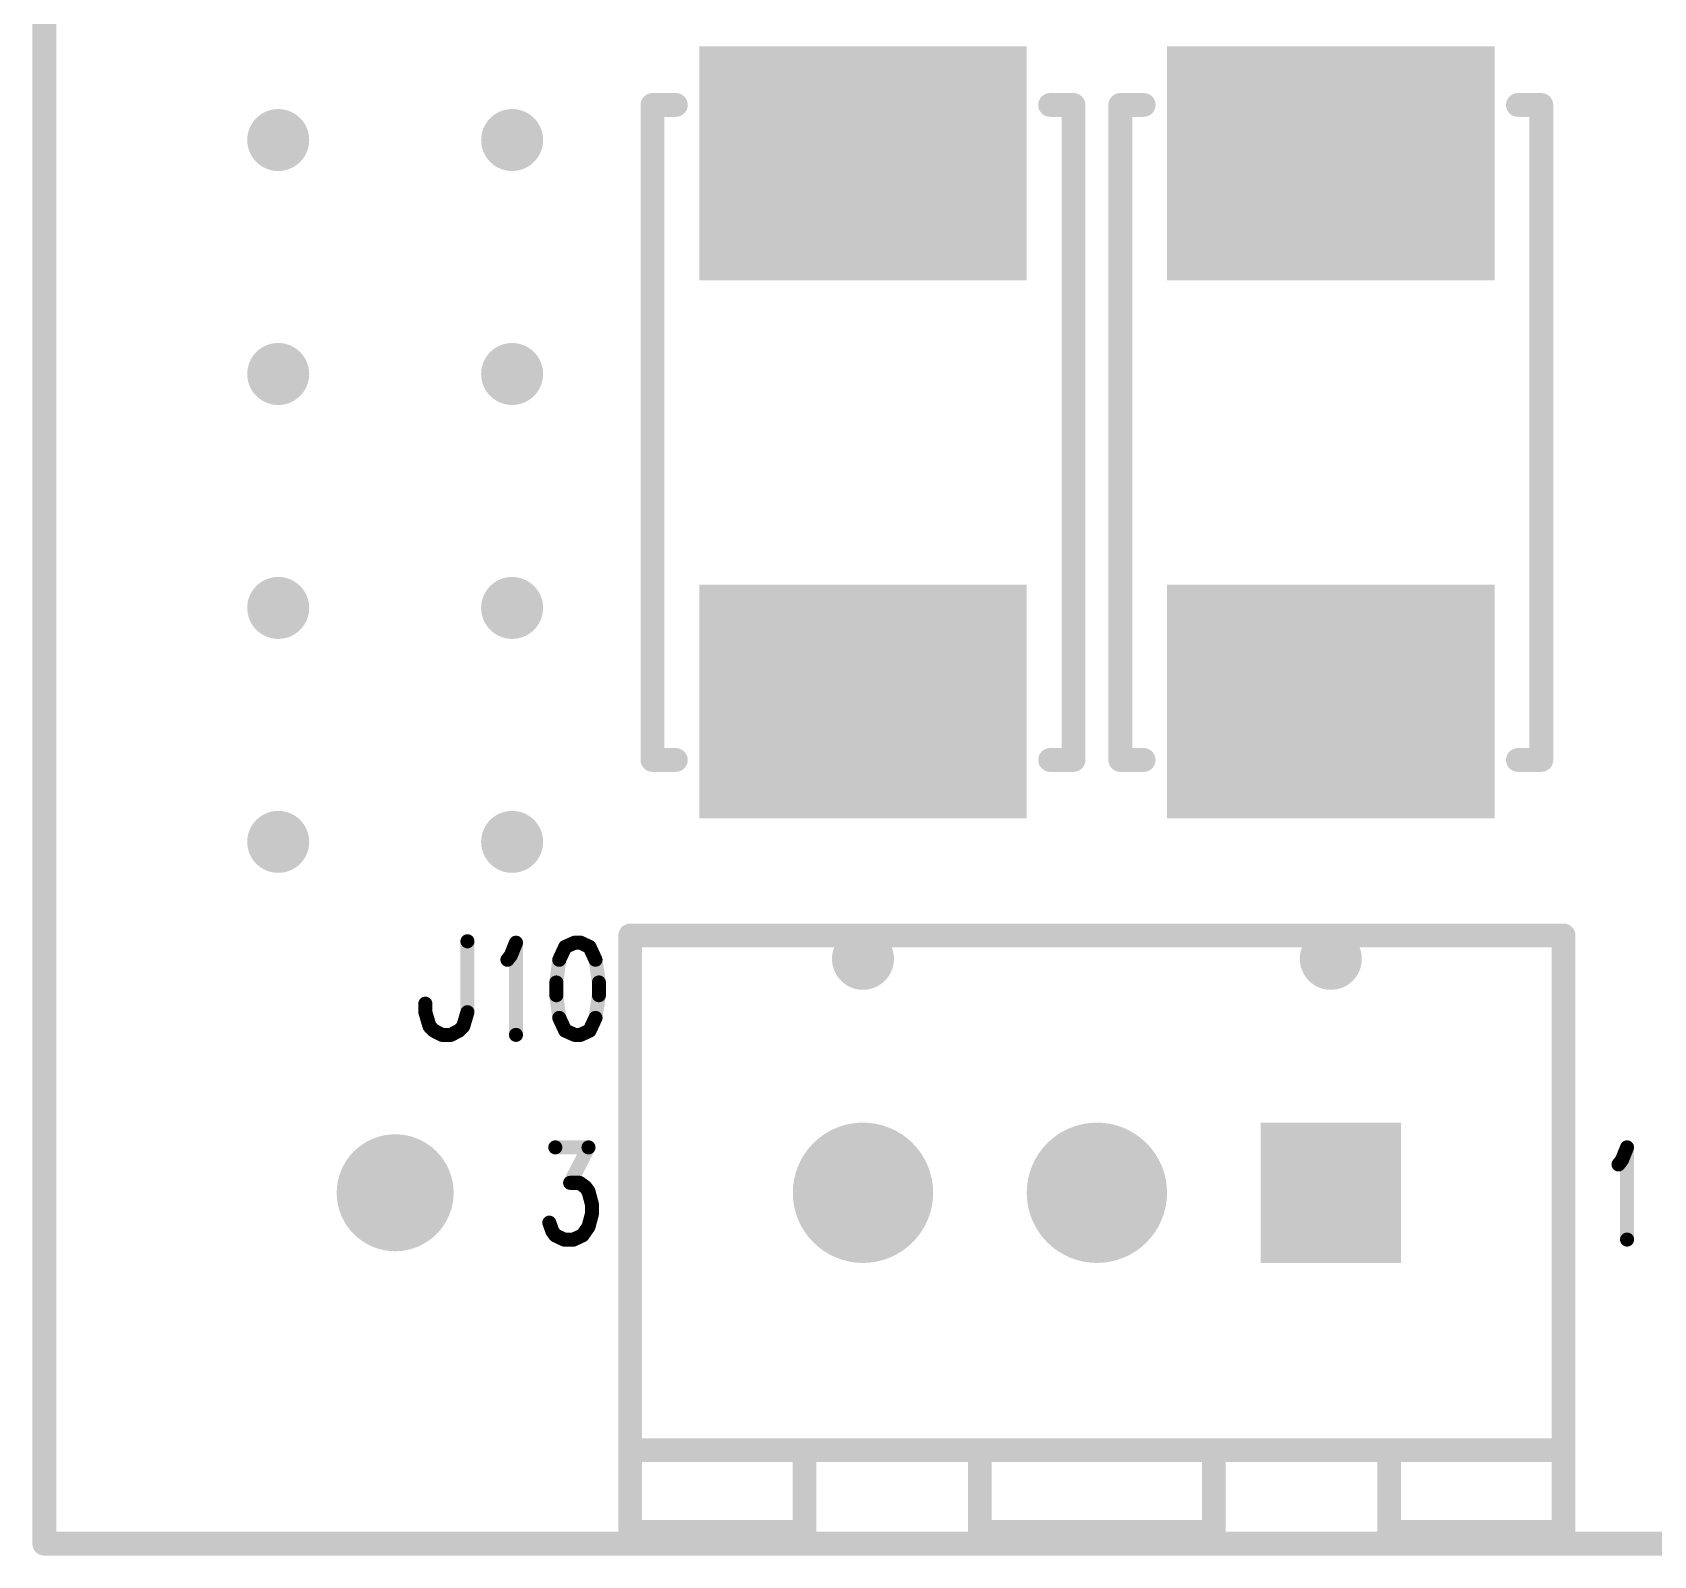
# Model space of a CAD drawing. Extents: x -0.1 to 57.1, y -0.1 to 42.5.
# Drawn here: x -0.1 to 13.76, y -0.1 to 12.92 of the extents above; entities that cross this region are included whole.
import ezdxf

# ---------------------------------------------------------------- set-up
doc = ezdxf.new("R2010")
doc.units = 0
doc.header["$MEASUREMENT"] = 0
doc.layers.get('0').update_dxf_attribs({"linetype": 'CONTINUOUS'})
doc.layers.add('02_ASSY1_GBR', color=7, linetype='CONTINUOUS')

# ---------------------------------------------------------------- blocks, each defined once
blk = doc.blocks.new('ROUND_131')
at = {"const_width": 0.6}
blk.add_lwpolyline([(-0.3, 0, 1), (0.3, 0, 1)], format="xyb", close=True, dxfattribs=at)
blk = doc.blocks.new('SQUARE_132')
blk.add_solid([(0.6, 0.6), (0.6, -0.6), (-0.6, 0.6), (-0.6, -0.6)])
blk = doc.blocks.new('RECTANGLE_137')
blk.add_solid([(1.4, 1), (1.4, -1), (-1.4, 1), (-1.4, -1)])
blk = doc.blocks.new('ROUND_181')
at = {"const_width": 0.5}
blk.add_lwpolyline([(-0.25, 0, 1), (0.25, 0, 1)], format="xyb", close=True, dxfattribs=at)
blk = doc.blocks.new('ROUND_182')
at = {"const_width": 0.265}
blk.add_lwpolyline([(-0.1325, 0, 1), (0.1325, 0, 1)], format="xyb", close=True, dxfattribs=at)
blk = doc.blocks.new('ROUND_1')
at = {"const_width": 0.1016}
blk.add_lwpolyline([(-0.0508, 0, 1), (0.0508, 0, 1)], format="xyb", close=True, dxfattribs=at)
blk = doc.blocks.new('ROUND_4')
at = {"const_width": 0.06}
blk.add_lwpolyline([(-0.03, 0, 1), (0.03, 0, 1)], format="xyb", close=True, dxfattribs=at)

msp = doc.modelspace()

# ---------------------------------------------------------------- linework, layer by layer
at = {"layer": '02_ASSY1_GBR'}
for points, const_width in [([(0, 35), (0, 0)], 0.2032), ([(5.2, 6.7), (5.2, 12.3)], 0.2032), ([(5.2, 12.3), (5.4, 12.3)], 0.2032), ([(8.8, 12.3), (8.6, 12.3)], 0.2032), ([(8.8, 6.7), (8.8, 12.3)], 0.2032), ([(9.2, 6.7), (9.2, 12.3)], 0.2032), ([(9.2, 12.3), (9.4, 12.3)], 0.2032), ([(12.8, 12.3), (12.6, 12.3)], 0.2032), ([(12.8, 6.7), (12.8, 12.3)], 0.2032), ([(5.4, 6.7), (5.2, 6.7)], 0.2032), ([(8.6, 6.7), (8.8, 6.7)], 0.2032), ([(9.4, 6.7), (9.2, 6.7)], 0.2032), ([(12.6, 6.7), (12.8, 6.7)], 0.2032), ([(5.01, 5.2), (5.01, 0.8)], 0.2032), ([(12.99, 5.2), (5.01, 5.2)], 0.2032), ([(12.99, 0.8), (12.99, 5.2)], 0.2032), ([(3.618, 5.15), (3.618, 4.544)], 0.12), ([(3.989, 5.029), (4.033, 5.138)], 0.12), ([(4.033, 5.138), (4.033, 4.35)], 0.12), ([(4.454, 5.102), (4.403, 4.992)], 0.12), ([(4.535, 5.138), (4.454, 5.102)], 0.12), ([(4.585, 5.138), (4.535, 5.138)], 0.12), ([(4.662, 5.102), (4.585, 5.138)], 0.12), ([(4.713, 4.992), (4.662, 5.102)], 0.12), ([(3.96, 4.992), (3.989, 5.029)], 0.12), ([(4.403, 4.992), (4.378, 4.798)], 0.12), ([(4.742, 4.798), (4.713, 4.992)], 0.12), ([(4.378, 4.798), (4.378, 4.689)], 0.12), ([(4.742, 4.689), (4.742, 4.798)], 0.12), ([(4.378, 4.689), (4.403, 4.495)], 0.12), ([(4.713, 4.495), (4.742, 4.689)], 0.12), ([(3.258, 4.544), (3.258, 4.617)], 0.12), ([(3.294, 4.423), (3.258, 4.544)], 0.12), ([(3.618, 4.544), (3.582, 4.423)], 0.12), ([(3.331, 4.386), (3.294, 4.423)], 0.12), ([(3.4, 4.35), (3.331, 4.386)], 0.12), ([(3.546, 4.386), (3.476, 4.35)], 0.12), ([(3.582, 4.423), (3.546, 4.386)], 0.12), ([(4.403, 4.495), (4.454, 4.386)], 0.12), ([(4.454, 4.386), (4.535, 4.35)], 0.12), ([(4.585, 4.35), (4.662, 4.386)], 0.12), ([(4.662, 4.386), (4.713, 4.495)], 0.12), ([(3.476, 4.35), (3.4, 4.35)], 0.12), ([(4.535, 4.35), (4.585, 4.35)], 0.12), ([(4.369, 3.388), (4.653, 3.388)], 0.12), ([(4.653, 3.388), (4.496, 3.085)], 0.12), ([(13.46, 3.242), (13.489, 3.279)], 0.12), ([(13.489, 3.279), (13.533, 3.388)], 0.12), ([(13.533, 3.388), (13.533, 2.6)], 0.12), ([(4.496, 3.085), (4.576, 3.085)], 0.12), ([(4.576, 3.085), (4.627, 3.048)], 0.12), ([(4.627, 3.048), (4.653, 3.012)], 0.12), ([(4.653, 3.012), (4.682, 2.903)], 0.12), ([(4.682, 2.903), (4.682, 2.818)], 0.12), ([(4.343, 2.673), (4.318, 2.745)], 0.12), ([(4.682, 2.818), (4.653, 2.709)], 0.12), ([(4.369, 2.636), (4.343, 2.673)], 0.12), ([(4.445, 2.6), (4.369, 2.636)], 0.12), ([(4.525, 2.6), (4.445, 2.6)], 0.12), ([(4.602, 2.636), (4.525, 2.6)], 0.12), ([(4.653, 2.709), (4.602, 2.636)], 0.12), ([(5.01, 0.1), (5.01, 0.8)], 0.2032), ([(5.01, 0.8), (12.99, 0.8)], 0.2032), ([(6.5, 0.8), (6.5, 0.1)], 0.2032), ([(8, 0.8), (8, 0.1)], 0.2032), ([(10, 0.1), (10, 0.8)], 0.2032), ([(11.5, 0.8), (11.5, 0.1)], 0.2032), ([(12.99, 0.1), (12.99, 0.8)], 0.2032), ([(6.5, 0.1), (5.01, 0.1)], 0.2032), ([(8, 0.1), (10, 0.1)], 0.2032), ([(11.5, 0.1), (12.99, 0.1)], 0.2032), ([(0, 0), (57, 0)], 0.2032)]:
    msp.add_lwpolyline(points, dxfattribs=dict(at, const_width=const_width))

# ---------------------------------------------------------------- block references
for name, p in [('RECTANGLE_137', (7, 11.8)), ('RECTANGLE_137', (11, 11.8)), ('ROUND_1', (5.2, 12.3)), ('ROUND_1', (5.4, 12.3)), ('ROUND_1', (8.6, 12.3)), ('ROUND_1', (8.8, 12.3)), ('ROUND_1', (9.2, 12.3)), ('ROUND_1', (9.4, 12.3)), ('ROUND_1', (12.6, 12.3)), ('ROUND_1', (12.8, 12.3)), ('ROUND_182', (2, 12)), ('ROUND_182', (4, 12)), ('ROUND_182', (2, 10)), ('ROUND_182', (4, 10)), ('ROUND_182', (2, 8)), ('ROUND_182', (4, 8)), ('RECTANGLE_137', (7, 7.2)), ('RECTANGLE_137', (11, 7.2)), ('ROUND_1', (5.2, 6.7)), ('ROUND_1', (5.4, 6.7)), ('ROUND_1', (8.6, 6.7)), ('ROUND_1', (8.8, 6.7)), ('ROUND_1', (9.2, 6.7)), ('ROUND_1', (9.4, 6.7)), ('ROUND_1', (12.6, 6.7)), ('ROUND_1', (12.8, 6.7)), ('ROUND_182', (2, 6)), ('ROUND_182', (4, 6)), ('ROUND_1', (5.01, 5.2)), ('ROUND_1', (5.01, 5.2)), ('ROUND_1', (12.99, 5.2)), ('ROUND_4', (3.618, 5.15)), ('ROUND_4', (4.033, 5.138)), ('ROUND_4', (4.454, 5.102)), ('ROUND_4', (4.535, 5.138)), ('ROUND_4', (4.535, 5.138)), ('ROUND_4', (4.585, 5.138)), ('ROUND_4', (4.662, 5.102)), ('ROUND_182', (7, 5)), ('ROUND_182', (11, 5)), ('ROUND_4', (3.96, 4.992)), ('ROUND_4', (3.989, 5.029)), ('ROUND_4', (4.403, 4.992)), ('ROUND_4', (4.713, 4.992)), ('ROUND_4', (4.378, 4.798)), ('ROUND_4', (4.742, 4.798)), ('ROUND_4', (4.378, 4.689)), ('ROUND_4', (4.742, 4.689)), ('ROUND_4', (3.258, 4.617)), ('ROUND_4', (3.258, 4.544)), ('ROUND_4', (3.618, 4.544)), ('ROUND_4', (3.294, 4.423)), ('ROUND_4', (3.331, 4.386)), ('ROUND_4', (3.546, 4.386)), ('ROUND_4', (3.582, 4.423)), ('ROUND_4', (4.403, 4.495)), ('ROUND_4', (4.454, 4.386)), ('ROUND_4', (4.662, 4.386)), ('ROUND_4', (4.713, 4.495)), ('ROUND_4', (3.4, 4.35)), ('ROUND_4', (3.476, 4.35)), ('ROUND_4', (4.033, 4.35)), ('ROUND_4', (4.535, 4.35)), ('ROUND_4', (4.585, 4.35)), ('ROUND_181', (3, 3)), ('ROUND_131', (7, 3)), ('ROUND_131', (9, 3)), ('SQUARE_132', (11, 3)), ('ROUND_4', (4.369, 3.388)), ('ROUND_4', (4.653, 3.388)), ('ROUND_4', (13.489, 3.279)), ('ROUND_4', (13.533, 3.388)), ('ROUND_4', (13.46, 3.242)), ('ROUND_4', (4.496, 3.085)), ('ROUND_4', (4.576, 3.085)), ('ROUND_4', (4.627, 3.048)), ('ROUND_4', (4.653, 3.012)), ('ROUND_4', (4.682, 2.903)), ('ROUND_4', (4.318, 2.745)), ('ROUND_4', (4.682, 2.818)), ('ROUND_4', (4.343, 2.673)), ('ROUND_4', (4.369, 2.636)), ('ROUND_4', (4.445, 2.6)), ('ROUND_4', (4.525, 2.6)), ('ROUND_4', (4.602, 2.636)), ('ROUND_4', (4.653, 2.709)), ('ROUND_4', (13.533, 2.6)), ('ROUND_1', (5.01, 0.8)), ('ROUND_1', (5.01, 0.8)), ('ROUND_1', (6.5, 0.8)), ('ROUND_1', (8, 0.8)), ('ROUND_1', (10, 0.8)), ('ROUND_1', (11.5, 0.8)), ('ROUND_1', (12.99, 0.8)), ('ROUND_1', (12.99, 0.8)), ('ROUND_1', (5.01, 0.1)), ('ROUND_1', (6.5, 0.1)), ('ROUND_1', (8, 0.1)), ('ROUND_1', (10, 0.1)), ('ROUND_1', (11.5, 0.1)), ('ROUND_1', (12.99, 0.1)), ('ROUND_1', (0, 0)), ('ROUND_1', (0, 0))]:
    msp.add_blockref(name, p, dxfattribs=at)

doc.saveas('drawing.dxf')
